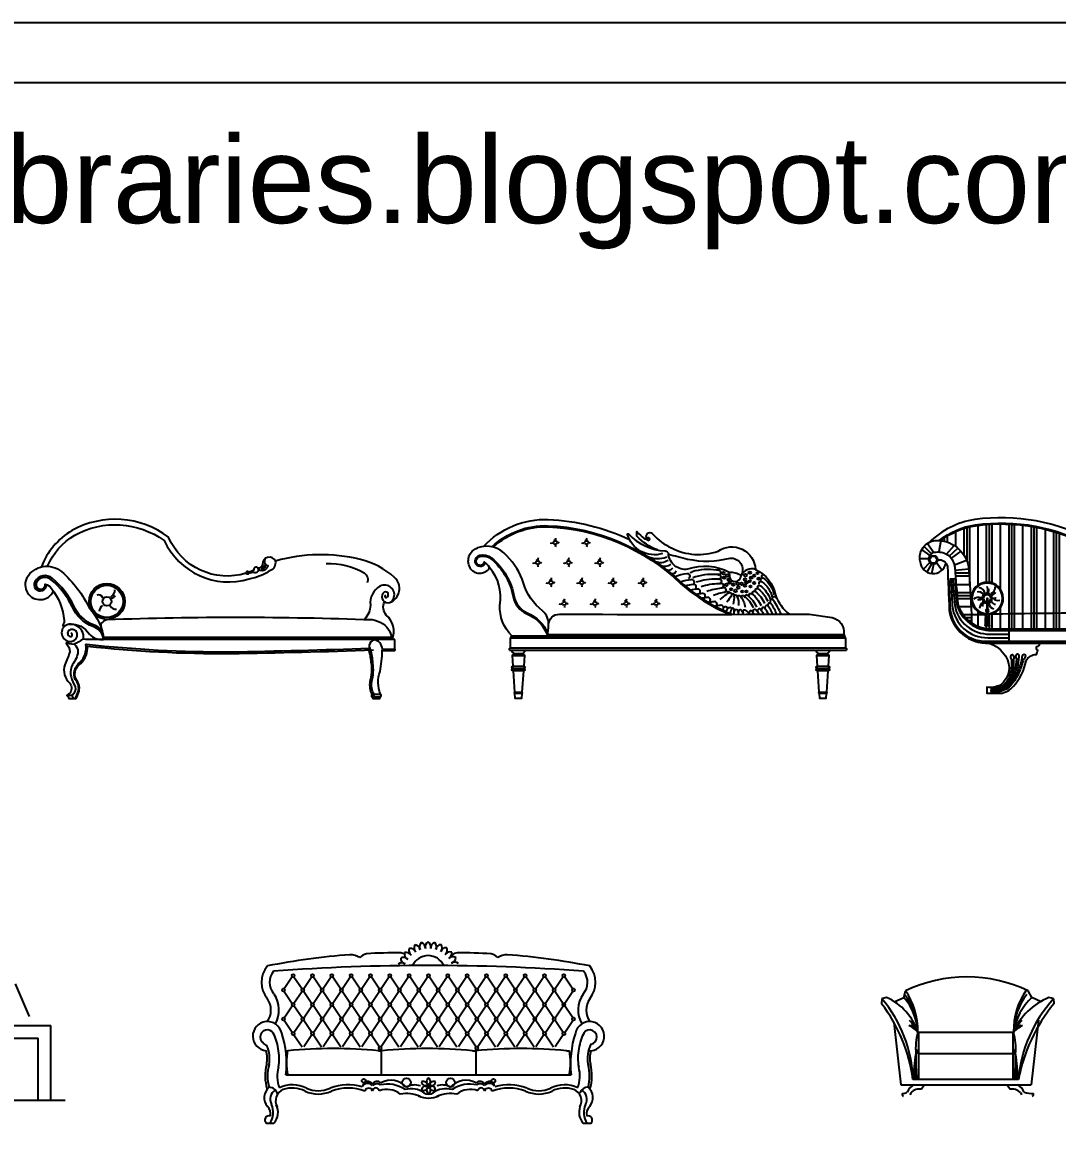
# Model space of a CAD drawing. Header units: inches. Extents: x 11.4 to 53.9, y 10.8 to 35.6.
# Drawn here: x 36.82 to 42.6, y 29.37 to 35.64 of the extents above; entities that cross this region are included whole.
import ezdxf

# ---------------------------------------------------------------- set-up
doc = ezdxf.new("R2010")
doc.units = ezdxf.units.IN
doc.header["$MEASUREMENT"] = 0
for name, color, linetype in [('02', 2, 'Continuous'), ('1', 1, 'Continuous'), ('4', 4, 'Continuous'), ('8', 8, 'Continuous'), ('kadrbm', 4, 'Continuous')]:
    doc.layers.add(name, color=color, linetype=linetype)
doc.styles.add('bmmm', font='swissel.ttf')
pattern_1 = [(90, (47.11339, 40.00039), (-0.125, 8e-18), []), (90, (47.09777, 40.00039), (-0.125, 8e-18), []), (90, (47.08214, 40.00039), (-0.125, 8e-18), []), (90, (47.03527, 40.00039), (-0.125, 8e-18), [])]

# ---------------------------------------------------------------- blocks, each defined once
blk = doc.blocks.new('kadrbm')
at = {"layer": 'kadrbm', "color": 4}
blk.add_lwpolyline([(0, 0), (0, 24.7972), (21, 24.7972), (21, 0), (0, 0)], close=True, dxfattribs=at)
blk.add_lwpolyline([(20.6631, 0.3257), (20.6631, 24.4603), (0.3369, 24.4603), (0.3369, 0.3257), (20.6631, 0.3257)], dxfattribs=at)
at = {"layer": 'kadrbm', "color": 211, "true_color": 0xf674fb, "style": 'bmmm'}
blk.add_text('www.cad-libraries.blogspot.com', height=0.485134, dxfattribs=at).set_placement((0.5726, 23.6772))

msp = doc.modelspace()

# ---------------------------------------------------------------- hatches: boundary and pattern name
at = {"layer": '8'}
h = msp.add_hatch(dxfattribs=at)
h.set_pattern_fill('PLASTI', color=256, scale=0.5, angle=90, style=0)
h.set_pattern_definition(pattern_1)
h.paths.add_polyline_path([(43.5286, 32.3378), (43.5286, 32.3378, -54.093307), (43.5352, 32.3379), (43.5353, 32.3378), (43.6167, 32.3378, -0.021862), (43.6365, 32.4861, -0.232386), (43.7135, 32.5675, 0.16688), (43.3152, 32.6384, -0.19332), (42.791, 32.7133, 0.161608), (42.1451, 32.8331, 0.123535), (41.9493, 32.7499, -0.329229), (42.106, 32.6054, -0.010602), (42.1224, 32.3378), (42.2067, 32.3378), (42.2068, 32.3379, -50.208385), (42.2139, 32.3379, -0.010828)])
h = msp.add_hatch(dxfattribs=at)
h.set_pattern_fill('PLASTI', color=256, scale=0.5, angle=90, style=0)
h.set_pattern_definition(pattern_1)
h.paths.add_polyline_path([(43.5387, 32.2578, 0.155952), (43.6167, 32.28), (43.6167, 32.3378), (43.5353, 32.3378), (43.5417, 32.3316), (43.5417, 32.3245), (43.5439, 32.2686), (43.5203, 32.2691), (43.5225, 32.3316), (43.5267, 32.3378, 0.010812), (42.2139, 32.3379), (42.2182, 32.3314), (42.2236, 32.2727), (42.1984, 32.2727), (42.2009, 32.3262), (42.2019, 32.3317), (42.2067, 32.3378), (42.1224, 32.3378), (42.1224, 32.2909, 0.157372), (42.2353, 32.2578)])

# ---------------------------------------------------------------- linework, layer by layer
at = {"layer": '02'}
for p, q in [((41.8765, 32.734), (41.9128, 32.6841)), ((41.951, 32.7499), (41.9399, 32.6864)), ((41.845, 32.6983), (41.8907, 32.6669)), ((41.8579, 32.7173), (41.8995, 32.677)), ((41.9827, 32.6741), (42.0255, 32.7233)), ((41.9977, 32.6634), (42.0456, 32.7086)), ((42.0099, 32.6504), (42.0642, 32.6904)), ((41.8337, 32.6495), (41.8851, 32.6495)), ((41.8554, 32.5902), (41.8902, 32.6278)), ((41.8746, 32.5742), (41.9005, 32.62)), ((41.9013, 32.5662), (41.9123, 32.6184)), ((41.9571, 32.5841), (41.9282, 32.6267)), ((42.0269, 32.6142), (42.0954, 32.6405)), ((42.0303, 32.5845), (42.107, 32.5932)), ((42.0315, 32.5707), (42.1088, 32.5707)), ((42.033, 32.5539), (42.11, 32.5539)), ((42.0371, 32.5055), (42.1134, 32.5055)), ((42.0409, 32.4605), (42.1163, 32.4605)), ((42.0423, 32.444), (42.1172, 32.444)), ((42.0437, 32.4275), (42.1181, 32.4275)), ((42.0505, 32.3825), (42.1204, 32.3825)), ((42.0745, 32.3375), (42.2067, 32.3378)), ((42.0878, 32.321), (42.1224, 32.321)), ((42.1047, 32.3045), (42.1225, 32.3045)), ((42.1224, 32.3378), (42.1224, 32.2909)), ((37.0672, 32.177), (37.1109, 32.1721)), ((38.8871, 32.2083), (37.274, 32.2083)), ((38.9026, 32.1983), (37.2761, 32.1983)), ((39.5487, 32.2071), (41.419, 32.2071)), ((38.8328, 32.1439), (38.9025, 32.1455)), ((39.5591, 32.1083), (39.6261, 32.1083)), ((39.5651, 32.1153), (39.6201, 32.1153)), ((39.5701, 32.1203), (39.6151, 32.1203)), ((41.2591, 32.1083), (41.3261, 32.1083)), ((41.2651, 32.1153), (41.3201, 32.1153)), ((41.2701, 32.1203), (41.3151, 32.1203)), ((39.5623, 32.0358), (39.6228, 32.0358)), ((41.2623, 32.0358), (41.3228, 32.0358)), ((37.0965, 31.886), (37.0706, 31.8858)), ((38.7746, 31.8923), (38.8229, 31.8923)), ((38.7759, 31.8775), (38.8216, 31.8775)), ((38.7874, 31.8775), (38.7874, 31.8775)), ((38.7905, 31.8683), (38.7874, 31.8775)), ((39.5728, 31.9033), (39.6123, 31.9033)), ((39.5731, 31.8983), (39.612, 31.8983)), ((41.2728, 31.9033), (41.3123, 31.9033)), ((41.2731, 31.8983), (41.312, 31.8983)), ((38.3298, 30.3143), (38.2851, 30.2473)), ((38.3391, 30.3143), (38.3838, 30.2473)), ((38.4378, 30.3143), (38.3931, 30.2473)), ((38.4471, 30.3143), (38.4918, 30.2473)), ((38.5458, 30.3143), (38.5011, 30.2473)), ((38.5551, 30.3143), (38.5998, 30.2473)), ((38.6538, 30.3143), (38.6091, 30.2473)), ((38.6631, 30.3143), (38.7078, 30.2473)), ((38.7618, 30.3143), (38.7171, 30.2473)), ((38.7711, 30.3143), (38.8158, 30.2473)), ((38.8698, 30.3143), (38.8251, 30.2473)), ((38.8791, 30.3143), (38.9238, 30.2473)), ((38.9778, 30.3143), (38.9331, 30.2473)), ((38.9871, 30.3143), (39.0318, 30.2473)), ((39.0858, 30.3143), (39.0411, 30.2473)), ((39.0951, 30.3143), (39.1398, 30.2473)), ((39.1938, 30.3143), (39.1491, 30.2473)), ((39.2031, 30.3143), (39.2478, 30.2473)), ((39.3018, 30.3143), (39.2571, 30.2473)), ((39.3111, 30.3143), (39.3558, 30.2473)), ((39.4098, 30.3143), (39.3651, 30.2473)), ((39.4191, 30.3143), (39.4638, 30.2473)), ((39.5178, 30.3143), (39.4731, 30.2473)), ((39.5271, 30.3143), (39.5718, 30.2473)), ((39.6258, 30.3143), (39.5765, 30.2403)), ((39.6351, 30.3143), (39.6798, 30.2473)), ((39.7338, 30.3143), (39.6891, 30.2473)), ((39.7431, 30.3143), (39.7878, 30.2473)), ((39.8418, 30.3143), (39.7971, 30.2473)), ((39.8511, 30.3143), (39.8958, 30.2473)), ((36.7813, 30.2746), (36.8605, 30.0925)), ((38.2851, 30.2333), (38.3298, 30.1663)), ((38.3838, 30.2333), (38.3391, 30.1663)), ((38.3931, 30.2333), (38.4378, 30.1663)), ((38.4918, 30.2333), (38.4471, 30.1663)), ((38.5011, 30.2333), (38.5458, 30.1663)), ((38.5998, 30.2333), (38.5551, 30.1663)), ((38.6091, 30.2333), (38.6538, 30.1663)), ((38.7078, 30.2333), (38.6631, 30.1663)), ((38.7171, 30.2333), (38.7618, 30.1663)), ((38.8158, 30.2333), (38.7711, 30.1663)), ((38.8251, 30.2333), (38.8698, 30.1663)), ((38.9238, 30.2333), (38.8791, 30.1663)), ((38.9331, 30.2333), (38.9778, 30.1663)), ((39.0318, 30.2333), (38.9871, 30.1663)), ((39.0411, 30.2333), (39.0858, 30.1663)), ((39.1398, 30.2333), (39.0951, 30.1663)), ((39.1491, 30.2333), (39.1938, 30.1663)), ((39.2478, 30.2333), (39.2031, 30.1663)), ((39.2571, 30.2333), (39.3018, 30.1663)), ((39.3558, 30.2333), (39.3111, 30.1663)), ((39.3651, 30.2333), (39.4098, 30.1663)), ((39.4638, 30.2333), (39.4191, 30.1663)), ((39.4731, 30.2333), (39.5178, 30.1663)), ((39.5718, 30.2333), (39.5271, 30.1663)), ((39.5811, 30.2333), (39.6258, 30.1663)), ((39.6798, 30.2333), (39.6351, 30.1663)), ((39.6891, 30.2333), (39.7338, 30.1663)), ((39.7878, 30.2333), (39.7431, 30.1663)), ((39.7971, 30.2333), (39.8418, 30.1663)), ((39.8958, 30.2333), (39.8511, 30.1663)), ((38.2851, 30.0853), (38.3298, 30.1523)), ((38.3838, 30.0853), (38.3391, 30.1523)), ((38.3931, 30.0853), (38.4378, 30.1523)), ((38.4918, 30.0853), (38.4471, 30.1523)), ((38.5011, 30.0853), (38.5458, 30.1523)), ((38.5998, 30.0853), (38.5551, 30.1523)), ((38.6091, 30.0853), (38.6538, 30.1523)), ((38.7078, 30.0853), (38.6631, 30.1523)), ((38.7171, 30.0853), (38.7618, 30.1523)), ((38.8158, 30.0853), (38.7711, 30.1523)), ((38.8251, 30.0853), (38.8698, 30.1523)), ((38.9238, 30.0853), (38.8791, 30.1523)), ((38.9331, 30.0853), (38.9778, 30.1523)), ((39.0318, 30.0853), (38.9871, 30.1523)), ((39.0411, 30.0853), (39.0858, 30.1523)), ((39.1398, 30.0853), (39.0951, 30.1523)), ((39.1491, 30.0853), (39.1938, 30.1523)), ((39.2478, 30.0853), (39.2031, 30.1523)), ((39.2571, 30.0853), (39.3018, 30.1523)), ((39.3558, 30.0853), (39.3111, 30.1523)), ((39.3651, 30.0853), (39.4098, 30.1523)), ((39.4638, 30.0853), (39.4191, 30.1523)), ((39.4731, 30.0853), (39.5178, 30.1523)), ((39.5718, 30.0853), (39.5271, 30.1523)), ((39.5811, 30.0853), (39.6258, 30.1523)), ((39.6798, 30.0853), (39.6351, 30.1523)), ((39.6845, 30.0783), (39.7338, 30.1523)), ((39.7878, 30.0853), (39.7431, 30.1523)), ((39.7971, 30.0853), (39.8418, 30.1523)), ((39.8958, 30.0853), (39.8465, 30.1593)), ((36.3352, 30.0428), (36.9806, 30.0428)), ((36.9806, 29.6251), (36.9806, 30.0428)), ((38.3298, 30.0043), (38.2851, 30.0713)), ((38.3391, 30.0043), (38.3838, 30.0713)), ((38.4378, 30.0043), (38.3931, 30.0713)), ((38.4471, 30.0043), (38.4918, 30.0713)), ((38.5458, 30.0043), (38.5011, 30.0713)), ((38.5551, 30.0043), (38.5998, 30.0713)), ((38.6538, 30.0043), (38.6091, 30.0713)), ((38.6631, 30.0043), (38.7078, 30.0713)), ((38.7618, 30.0043), (38.7125, 30.0783)), ((38.7711, 30.0043), (38.8158, 30.0713)), ((38.8251, 30.0713), (38.8698, 30.0043)), ((38.8791, 30.0043), (38.9238, 30.0713)), ((38.9778, 30.0043), (38.9331, 30.0713)), ((38.9871, 30.0043), (39.0318, 30.0713)), ((39.0858, 30.0043), (39.0411, 30.0713)), ((39.1398, 30.0713), (39.0951, 30.0043)), ((39.1491, 30.0713), (39.1938, 30.0043)), ((39.2478, 30.0713), (39.2031, 30.0043)), ((39.2571, 30.0713), (39.3018, 30.0043)), ((39.3111, 30.0043), (39.3558, 30.0713)), ((39.4098, 30.0043), (39.3651, 30.0713)), ((39.4191, 30.0043), (39.4638, 30.0713)), ((39.4731, 30.0713), (39.5178, 30.0043)), ((39.5718, 30.0713), (39.5271, 30.0043)), ((39.6258, 30.0043), (39.5811, 30.0713)), ((39.6351, 30.0043), (39.6798, 30.0713)), ((39.7338, 30.0043), (39.6891, 30.0713)), ((39.7431, 30.0043), (39.7878, 30.0713)), ((39.8418, 30.0043), (39.7971, 30.0713)), ((39.8511, 30.0043), (39.8958, 30.0713)), ((38.3391, 29.9903), (38.3838, 29.9233)), ((38.4378, 29.9903), (38.3931, 29.9233)), ((38.4471, 29.9903), (38.4918, 29.9233)), ((38.5458, 29.9903), (38.5011, 29.9233)), ((38.5551, 29.9903), (38.5998, 29.9233)), ((38.6538, 29.9903), (38.6091, 29.9233)), ((38.6631, 29.9903), (38.7078, 29.9233)), ((38.7618, 29.9903), (38.7171, 29.9233)), ((38.7711, 29.9903), (38.8158, 29.9233)), ((38.8698, 29.9903), (38.8251, 29.9233)), ((38.8791, 29.9903), (38.9238, 29.9233)), ((38.9778, 29.9903), (38.9331, 29.9233)), ((38.9871, 29.9903), (39.0318, 29.9233)), ((39.0858, 29.9903), (39.0411, 29.9233)), ((39.0951, 29.9903), (39.1398, 29.9233)), ((39.1938, 29.9903), (39.1491, 29.9233)), ((39.2031, 29.9903), (39.2478, 29.9233)), ((39.3018, 29.9903), (39.2571, 29.9233)), ((39.3111, 29.9903), (39.3558, 29.9233)), ((39.4098, 29.9903), (39.3651, 29.9233)), ((39.4191, 29.9903), (39.4638, 29.9233)), ((39.5178, 29.9903), (39.4731, 29.9233)), ((39.5271, 29.9903), (39.5718, 29.9233)), ((39.6258, 29.9903), (39.5811, 29.9233)), ((39.6351, 29.9903), (39.6798, 29.9233)), ((39.7338, 29.9903), (39.6891, 29.9233)), ((39.7431, 29.9903), (39.7878, 29.9233)), ((39.8418, 29.9903), (39.7971, 29.9233)), ((38.8158, 29.9093), (38.8105, 29.9014)), ((38.8105, 29.9014), (38.8304, 29.9014)), ((38.8251, 29.9093), (38.8304, 29.9014)), ((38.8262, 29.9014), (38.8262, 29.7676)), ((39.3359, 29.9014), (39.3548, 29.9014)), ((39.3558, 29.9093), (39.3505, 29.9014)), ((39.3548, 29.9014), (39.3548, 29.7676)), ((39.3651, 29.9093), (39.3704, 29.9014)), ((39.8603, 29.9014), (39.8778, 29.9014)), ((38.2942, 29.7676), (39.8867, 29.7676)), ((38.1841, 29.4964), (38.2262, 29.4964)), ((39.9548, 29.4964), (39.9968, 29.4964))]:
    msp.add_line(p, q, dxfattribs=at)
for points in [[(36.962, 32.6067, -0.154727), (37.1142, 32.7807, -0.290841), (37.6144, 32.7497, 0.372714), (38.0883, 32.5358, 0.087549), (38.2088, 32.584, 0.353641), (38.2363, 32.6358)], [(39.4445, 32.7149, -0.199268), (39.7581, 32.8333, -0.181303), (40.4999, 32.5176, 0.086125), (40.7856, 32.3385)], [(39.4515, 32.7133, -0.196873), (39.7579, 32.8273, -0.181315), (40.4958, 32.5132, 0.082616), (40.7705, 32.3383)], [(41.9419, 32.7506, -0.126713), (42.1443, 32.838, -0.161632), (42.7935, 32.7176, 0.193417), (43.3142, 32.6433, -0.168805), (43.7198, 32.5697, -0.168805)], [(41.9493, 32.7499, -0.123535), (42.1451, 32.8331, -0.161608), (42.791, 32.7133, 0.19332), (43.3152, 32.6384, -0.16688), (43.7135, 32.5675, -0.16688)], [(41.8354, 32.6339, -0.4312), (41.9201, 32.7507, -0.374976), (42.106, 32.6054, -0.010602), (42.1224, 32.3378), (42.2067, 32.3378)], [(39.4068, 32.6265, -0.601186), (39.3576, 32.6151, -0.519984), (39.3754, 32.6677, -0.222759), (39.4428, 32.6531, -0.176911), (39.5681, 32.4373, 0.229432), (39.6413, 32.3463, -0.206083), (39.757, 32.2305, -0.206083)], [(39.7613, 32.2795, 0.22861), (39.7275, 32.3571, -0.149635), (39.6206, 32.5125, 0.126998), (39.5275, 32.6649, 0.311267), (39.3641, 32.7101)], [(41.8851, 32.6427, -0.447193), (41.925, 32.6858, -0.432547), (42.0291, 32.5994, -0.00037), (42.0465, 32.3945, 0.339096), (42.2353, 32.2578), (43.5387, 32.2578)], [(36.8479, 32.5432, -0.463126), (37.0408, 32.5771, -0.097005), (37.1972, 32.3714, -0.164108), (37.2761, 32.1983)], [(38.1803, 32.6515, 0.537623), (38.1921, 32.6106, -0.727206), (38.1375, 32.5953, -0.736287), (38.1157, 32.5722, 0.112262), (38.0861, 32.5658, -0.628892), (38.0721, 32.568)], [(38.5193, 32.6226, -0.144591), (38.7311, 32.5695, -0.366454), (38.7472, 32.5143)], [(39.4314, 32.6006, 0.047776), (39.4016, 32.631, -0.643851), (39.3622, 32.6188, -0.515174), (39.3769, 32.6618, -0.221677), (39.4391, 32.6484, -0.176922), (39.5623, 32.4361, 0.230082), (39.6389, 32.3408, -0.220107), (39.7551, 32.2183)], [(37.2669, 32.2471, 0.158908), (37.2192, 32.2793, -0.199501), (37.1091, 32.3859, 0.107626), (36.99, 32.5385, 0.495063), (36.8925, 32.5205, 1.322845), (36.9563, 32.5044)], [(37.0829, 32.283, -0.28977), (37.1966, 32.227, 0.227537), (37.2761, 32.1983, 0.308735), (37.216, 32.2698, -0.199867), (37.1, 32.3818, 0.107643), (36.9835, 32.5309, 0.496327), (36.9014, 32.516, 1.311727), (36.9498, 32.5061, -0.204748), (36.984, 32.4831, -0.015021)], [(40.7068, 32.5602, 0.697773), (40.7214, 32.5793, 0.170776), (40.6991, 32.5852, 0.104137), (40.5624, 32.5761, -0.013224), (40.5502, 32.5695, -0.013224)], [(40.7084, 32.5356, 0.697773), (40.7216, 32.5557, 0.170776), (40.6989, 32.56, 0.102226), (40.5656, 32.5423, 0.102226)], [(40.9541, 32.544, -0.698164), (40.9625, 32.5605, -0.698164)], [(40.7125, 32.5099, 0.697773), (40.725, 32.5305, 0.170776), (40.7022, 32.534, 0.089037), (40.5859, 32.5175, 0.089037)], [(40.7236, 32.4857, 0.697773), (40.735, 32.5069, 0.170776), (40.712, 32.5091, 0.07668), (40.6121, 32.4917, 0.07668)], [(40.7388, 32.4617, 0.697773), (40.7485, 32.4838, 0.170776), (40.7254, 32.4841, 0.062646), (40.6445, 32.4657, 0.062646)], [(40.9185, 32.4663, -0.939455), (40.9321, 32.4806, -0.138202), (40.9845, 32.4114, -0.138202)], [(40.9307, 32.4838, -0.939455), (40.9442, 32.498, -0.147574), (40.9987, 32.4233, -0.147574)], [(40.9387, 32.5063, -0.939455), (40.9523, 32.5206, -0.166846), (41.0103, 32.4344, -0.166846)], [(40.9482, 32.5253, -0.939455), (40.9618, 32.5395, -0.178271), (41.0214, 32.4464, -0.178271)], [(41.9949, 32.5386, -0.016235), (42.002, 32.3845, 0.409318), (42.2053, 32.1878), (43.586, 32.1878)], [(42.0067, 32.5394, -0.00483), (42.0154, 32.3861, 0.389352), (42.2153, 32.2078), (42.3336, 32.2078)], [(42.0178, 32.5402, 0.01081), (42.0288, 32.39, 0.369872), (42.2253, 32.2278), (42.3336, 32.2278)], [(42.0296, 32.541, 0.010592), (42.0406, 32.3931, 0.339873), (42.2353, 32.2478), (43.5249, 32.2478)], [(38.8429, 32.4628, 1.325545), (38.8943, 32.4242)], [(38.8504, 32.4446, 1), (38.8554, 32.4324, 1), (38.8429, 32.4628)], [(40.7717, 32.46, 0.065211), (40.7695, 32.4625, 0.170776), (40.7464, 32.4613, 0.052168), (40.6797, 32.4429)], [(40.7654, 32.4567, 0.091455), (40.755, 32.4497, 0.035676), (40.7165, 32.422)], [(40.7647, 32.4558, -0.939455), (40.7816, 32.4457, -0.074978), (40.7555, 32.4057, -0.074978)], [(40.7826, 32.4515, -0.616677), (40.798, 32.4429, -0.076753), (40.7909, 32.3946)], [(40.7957, 32.4356, -0.939455), (40.815, 32.4392, -0.082061), (40.822, 32.3875, -0.082061)], [(40.8162, 32.4302, -0.939455), (40.8336, 32.4395, -0.10465), (40.859, 32.3782, -0.10465)], [(40.8384, 32.427, -0.939455), (40.852, 32.4412, -0.133336), (40.9033, 32.3748, -0.133336)], [(40.858, 32.4303, -0.939455), (40.8715, 32.4446, -0.133336), (40.9228, 32.3782, -0.133336)], [(40.8824, 32.4389, -0.939455), (40.8959, 32.4532, -0.133082), (40.9472, 32.387, -0.133082)], [(40.9017, 32.4511, -0.939455), (40.9153, 32.4653, -0.133877), (40.9667, 32.3986, -0.133877)], [(41.0123, 32.4235, -0.939455), (41.0286, 32.4345, -0.012694), (41.0337, 32.4282, -0.012694)], [(40.7405, 32.3774, -0.939455), (40.7574, 32.3672, -0.023831), (40.7504, 32.3537, -0.023831)], [(40.7647, 32.3733, -0.939455), (40.7816, 32.3631, -0.033279), (40.7714, 32.3444, -0.033279)], [(42.2118, 32.3676, 0.84769), (42.2098, 32.361, -1.182005), (42.2082, 32.3583, 0.551395)], [(42.2134, 32.3651, -0.395583), (42.2121, 32.3582, -0.877839), (42.2084, 32.3546, -0.471737)], [(37.2761, 32.1983, -0.023271), (37.2613, 32.2865, -0.088568), (37.2944, 32.3097, -0.01778), (38.7754, 32.3087, -0.231043), (38.8758, 32.2411)], [(39.7613, 32.2795, -0.451836), (39.8221, 32.3383, 0.000043), (41.1059, 32.3383, 0.000043)], [(37.0722, 32.2802, -0.003073), (37.0644, 32.2764, -0.043606)], [(37.2761, 32.1983, -0.018728), (37.1612, 32.1991, 0.153377), (37.1632, 32.2246, 0.317925), (37.0949, 32.2834, 0.110856), (37.0722, 32.2802)], [(37.0974, 32.1872, 0.521411), (37.124, 32.2406, 0.4477), (37.0809, 32.2471, 0.527547), (37.0865, 32.2149, 0.934416), (37.0953, 32.2343)], [(39.7551, 32.2183, 0.034955), (39.7613, 32.2795, -0.007927)], [(37.1612, 32.1991, -0.056401), (37.1109, 32.1721, -0.218825), (37.1328, 32.1284, -0.141671), (37.1013, 32.0586, 0.255526), (37.1104, 31.949, -0.337781), (37.1082, 31.894, -0.227308), (37.0965, 31.886, -0.152791), (37.1045, 31.8683, -0.152791)], [(37.1169, 31.8683, 0.100509), (37.1331, 31.9056, 0.287254), (37.1171, 31.9736, -0.335649), (37.1442, 32.0706, 0.227641), (37.1771, 32.1702)], [(37.1771, 32.1702, -0.155279), (37.1811, 32.1717, 0.028534), (37.9824, 32.129, 0.004593), (38.7612, 32.1488, 0.004593)], [(38.8323, 32.1339, 0.362118), (38.794, 32.1952, 0.637262), (38.7669, 32.1389, -0.000059)], [(38.773, 31.9623, 0.103827), (38.7797, 32.0655, 0.058195), (38.7669, 32.1389)], [(42.4125, 32.0874, -0.05375), (42.3902, 32.0196, -0.102935), (42.3397, 31.9396, -0.210528), (42.2716, 31.9068, -0.059767), (42.2285, 31.9057, -0.059767)], [(42.4038, 32.0924, -0.046452), (42.3813, 32.0183, -0.096687), (42.3346, 31.9433, -0.205533), (42.2649, 31.9099, -0.057944), (42.2286, 31.9091, -0.057944)], [(42.3852, 32.0907, -0.063602), (42.3718, 32.0189, -0.152653), (42.3246, 31.9402, -0.180542), (42.2593, 31.9122, -0.030953), (42.2288, 31.9124, -0.030953)], [(42.3732, 32.0908, -0.050588), (42.363, 32.0221, -0.143975), (42.3189, 31.9427, -0.169557), (42.2517, 31.9162, -0.047461), (42.229, 31.9161, -0.045064)], [(42.3565, 32.0861, -0.069006), (42.351, 32.0101, -0.215945), (42.2917, 31.9314, -0.130331), (42.2292, 31.9198, -0.130331)], [(42.3457, 32.086, -0.066752), (42.3409, 32.0101, -0.23451), (42.2797, 31.9307, -0.093977), (42.2293, 31.9233, -0.123647)], [(38.7861, 31.8923, -0.180773), (38.773, 31.9623, -0.2389)]]:
    msp.add_lwpolyline(points, format="xyb", dxfattribs=at)
for points in [[(42.2105, 32.4278), (42.2119, 32.4285), (42.2114, 32.3676), (42.214, 32.3676), (42.2155, 32.3669), (42.2162, 32.3607), (42.216, 32.3581), (42.217, 32.3556), (42.2168, 32.3547), (42.2135, 32.3541), (42.2119, 32.3541), (42.213, 32.3455), (42.2135, 32.3369), (42.2182, 32.3314), (42.2186, 32.3261), (42.217, 32.3254), (42.2155, 32.3254), (42.215, 32.3259), (42.2149, 32.3245), (42.2119, 32.3241), (42.2094, 32.324), (42.2064, 32.3244), (42.2049, 32.3254), (42.2044, 32.3259), (42.2029, 32.3259), (42.2012, 32.3262), (42.2019, 32.3317), (42.2061, 32.3359), (42.2079, 32.3415), (42.2084, 32.3546), (42.2049, 32.3541), (42.2044, 32.3572), (42.2041, 32.3599), (42.2049, 32.3616), (42.2049, 32.3646), (42.2058, 32.3671), (42.2087, 32.3671), (42.2104, 32.3676), (42.2099, 32.421), (42.2094, 32.428), (42.2119, 32.4285)], [(42.2, 32.278), (42.1997, 32.2752), (42.2044, 32.2749), (42.2087, 32.2755), (42.2213, 32.2755)], [(42.3336, 32.1878), (42.3336, 32.2478)], [(39.5551, 32.2183), (41.4126, 32.2183)], [(39.7564, 32.2263), (41.4126, 32.2263)]]:
    msp.add_lwpolyline(points, dxfattribs=at)
for centre, radius in [((39.7984, 32.7388), 0.01), ((39.9728, 32.7388), 0.01), ((39.7003, 32.6272), 0.01), ((39.8722, 32.6272), 0.01), ((40.0466, 32.6272), 0.01), ((41.9096, 32.6427), 0.0245), ((41.9096, 32.6427), 0.0195), ((40.7371, 32.5679), 0.00715), ((40.7411, 32.5429), 0.00715), ((40.7581, 32.555), 0.00715), ((40.8606, 32.5571), 0.00715), ((40.8848, 32.5707), 0.00715), ((40.8923, 32.5429), 0.00715), ((40.9092, 32.554), 0.00608), ((40.9277, 32.5682), 0.00572), ((40.9342, 32.5373), 0.00715), ((37.2944, 32.4103), 0.1), ((37.2944, 32.4103), 0.09), ((39.774, 32.5155), 0.01), ((39.9459, 32.5155), 0.01), ((40.1203, 32.5155), 0.01), ((40.2879, 32.5155), 0.01), ((40.7541, 32.5028), 0.00715), ((40.7662, 32.5316), 0.00715), ((40.7733, 32.5151), 0.00715), ((40.7811, 32.478), 0.00572), ((40.7928, 32.5042), 0.00715), ((40.8179, 32.509), 0.00715), ((40.8202, 32.488), 0.00715), ((40.8389, 32.509), 0.00715), ((40.8575, 32.5324), 0.00715), ((40.8577, 32.4989), 0.00715), ((40.8663, 32.5171), 0.00715), ((40.8847, 32.5235), 0.00608), ((40.8882, 32.4936), 0.00572), ((40.909, 32.5133), 0.00572), ((37.2944, 32.4103), 0.025), ((40.8045, 32.4689), 0.00715), ((40.8415, 32.4662), 0.00572), ((40.8654, 32.4655), 0.00572), ((39.8478, 32.3991), 0.01), ((40.0197, 32.3991), 0.01), ((40.194, 32.3991), 0.01), ((40.3616, 32.3991), 0.01), ((38.3345, 30.3213), 0.00842), ((38.4425, 30.3213), 0.00842), ((38.5505, 30.3213), 0.00842), ((38.6585, 30.3213), 0.00842), ((38.7665, 30.3213), 0.00842), ((38.8745, 30.3213), 0.00842), ((38.9825, 30.3213), 0.00842), ((39.0905, 30.3213), 0.00842), ((39.1985, 30.3213), 0.00842), ((39.3065, 30.3213), 0.00842), ((39.4145, 30.3213), 0.00842), ((39.5225, 30.3213), 0.00842), ((39.6305, 30.3213), 0.00842), ((39.7385, 30.3213), 0.00842), ((39.8465, 30.3213), 0.00842), ((38.2805, 30.2403), 0.00842), ((38.3885, 30.2403), 0.00842), ((38.4965, 30.2403), 0.00842), ((38.6045, 30.2403), 0.00842), ((38.7125, 30.2403), 0.00842), ((38.8205, 30.2403), 0.00842), ((38.9285, 30.2403), 0.00842), ((39.0365, 30.2403), 0.00842), ((39.1445, 30.2403), 0.00842), ((39.2525, 30.2403), 0.00842), ((39.3605, 30.2403), 0.00842), ((39.4685, 30.2403), 0.00842), ((39.5765, 30.2403), 0.00842), ((39.6845, 30.2403), 0.00842), ((39.7925, 30.2403), 0.00842), ((39.9005, 30.2403), 0.00842), ((38.3345, 30.1593), 0.00842), ((38.4425, 30.1593), 0.00842), ((38.5505, 30.1593), 0.00842), ((38.6585, 30.1593), 0.00842), ((38.7665, 30.1593), 0.00842), ((38.8745, 30.1593), 0.00842), ((38.9825, 30.1593), 0.00842), ((39.0905, 30.1593), 0.00842), ((39.1985, 30.1593), 0.00842), ((39.3065, 30.1593), 0.00842), ((39.4145, 30.1593), 0.00842), ((39.5225, 30.1593), 0.00842), ((39.6305, 30.1593), 0.00842), ((39.7385, 30.1593), 0.00842), ((39.8465, 30.1593), 0.00842), ((38.2805, 30.0783), 0.00842), ((38.3885, 30.0783), 0.00842), ((38.4965, 30.0783), 0.00842), ((38.6045, 30.0783), 0.00842), ((38.7125, 30.0783), 0.00842), ((38.8205, 30.0783), 0.00842), ((38.9285, 30.0783), 0.00842), ((39.0365, 30.0783), 0.00842), ((39.1445, 30.0783), 0.00842), ((39.2525, 30.0783), 0.00842), ((39.3605, 30.0783), 0.00842), ((39.4685, 30.0783), 0.00842), ((39.5765, 30.0783), 0.00842), ((39.6845, 30.0783), 0.00842), ((39.7925, 30.0783), 0.00842), ((39.9005, 30.0783), 0.00842), ((38.3345, 29.9973), 0.00842), ((38.4425, 29.9973), 0.00842), ((38.5505, 29.9973), 0.00842), ((38.6585, 29.9973), 0.00842), ((38.7665, 29.9973), 0.00842), ((38.8745, 29.9973), 0.00842), ((38.9825, 29.9973), 0.00842), ((39.0905, 29.9973), 0.00842), ((39.1985, 29.9973), 0.00842), ((39.3065, 29.9973), 0.00842), ((39.4145, 29.9973), 0.00842), ((39.5225, 29.9973), 0.00842), ((39.6305, 29.9973), 0.00842), ((39.7385, 29.9973), 0.00842), ((39.8465, 29.9973), 0.00842), ((38.8205, 29.9163), 0.00842), ((39.3605, 29.9163), 0.00842), ((38.7284, 29.7333), 0.0107), ((38.9672, 29.7244), 0.0241), ((39.2137, 29.7244), 0.0241), ((39.4526, 29.7333), 0.0107)]:
    msp.add_circle(centre, radius, dxfattribs=at)
for centre, radius, start, end in [((39.7766, 32.7504), 0.0154, 243.62057, 299.39078), ((39.7896, 32.7525), 0.00642, 352.70297, 47.30835), ((39.8351, 32.7539), 0.0364, 163.12858, 183.16896), ((39.8152, 32.7459), 0.00816, 244.92162, 317.67117), ((39.951, 32.7504), 0.0154, 243.62057, 299.39078), ((39.964, 32.7525), 0.00642, 352.70297, 47.30835), ((40.0095, 32.7539), 0.0364, 163.12858, 183.16896), ((39.9896, 32.7459), 0.00816, 244.92162, 317.67117), ((40.3819, 32.9325), 0.1911, 244.59144, 251.99848), ((40.3112, 32.7559), 0.00516, 329.75468, 166.58092), ((40.3158, 32.7575), 0.0097, 316.41177, 127.30837), ((39.7938, 32.7194), 0.00771, 328.434, 41.10539), ((39.9682, 32.7194), 0.00771, 328.434, 41.10539), ((38.2001, 32.5866), 0.0408, 145.21884, 177.87479), ((38.2724, 32.5936), 0.1035, 170.91346, 182.34657), ((38.0881, 32.5785), 0.0936, 11.14583, 23.59667), ((39.6784, 32.6388), 0.0154, 243.62057, 299.39078), ((39.6915, 32.6408), 0.00642, 352.70297, 47.30835), ((39.7369, 32.6423), 0.0364, 163.12858, 183.16896), ((39.6957, 32.6078), 0.00771, 328.434, 41.10539), ((39.7171, 32.6342), 0.00816, 244.92162, 317.67117), ((39.8503, 32.6388), 0.0154, 243.62057, 299.39078), ((39.8633, 32.6408), 0.00642, 352.70297, 47.30835), ((39.9088, 32.6423), 0.0364, 163.12858, 183.16896), ((39.8675, 32.6078), 0.00771, 328.434, 41.10539), ((39.889, 32.6342), 0.00816, 244.92162, 317.67117), ((40.0247, 32.6388), 0.0154, 243.62057, 299.39078), ((40.0377, 32.6408), 0.00642, 352.70297, 47.30835), ((40.0832, 32.6423), 0.0364, 163.12858, 183.16896), ((40.0419, 32.6078), 0.00771, 328.434, 41.10539), ((40.0633, 32.6342), 0.00816, 244.92162, 317.67117), ((40.3707, 32.7833), 0.1342, 244.23797, 291.81151), ((40.3859, 32.7006), 0.0726, 246.36238, 305.27602), ((40.409, 32.6655), 0.0587, 248.27215, 306.32153), ((40.43, 32.6171), 0.0318, 247.21019, 322.89117), ((40.4543, 32.5871), 0.021, 239.97393, 341.68772), ((40.5464, 32.3745), 0.1905, 94.16803, 114.59859), ((40.5372, 32.5513), 0.014, 293.64962, 109.48072), ((40.7347, 32.5606), 0.0372, 358.88316, 17.34177), ((40.8035, 32.5536), 0.0323, 168.76842, 2.52484), ((40.8963, 32.5238), 0.0681, 72.91654, 152.67927), ((39.7522, 32.5271), 0.0154, 243.62057, 299.39078), ((39.7652, 32.5292), 0.00642, 352.70297, 47.30835), ((39.8107, 32.5306), 0.0364, 163.12858, 183.16896), ((39.7694, 32.4961), 0.00771, 328.434, 41.10539), ((39.7908, 32.5226), 0.00816, 244.92162, 317.67117), ((39.9241, 32.5271), 0.0154, 243.62057, 299.39078), ((39.9371, 32.5292), 0.00642, 352.70297, 47.30835), ((39.9826, 32.5306), 0.0364, 163.12858, 183.16896), ((39.9413, 32.4961), 0.00771, 328.434, 41.10539), ((39.9627, 32.5226), 0.00816, 244.92162, 317.67117), ((40.0984, 32.5271), 0.0154, 243.62057, 299.39078), ((40.1115, 32.5292), 0.00642, 352.70297, 47.30835), ((40.1569, 32.5306), 0.0364, 163.12858, 183.16896), ((40.1156, 32.4961), 0.00771, 328.434, 41.10539), ((40.1371, 32.5226), 0.00816, 244.92162, 317.67117), ((40.266, 32.5271), 0.0154, 243.62057, 299.39078), ((40.2791, 32.5292), 0.00642, 352.70297, 47.30835), ((40.3245, 32.5306), 0.0364, 163.12858, 183.16896), ((40.2832, 32.4961), 0.00771, 328.434, 41.10539), ((40.3047, 32.5226), 0.00816, 244.92162, 317.67117), ((40.5704, 32.3416), 0.1905, 94.16803, 111.95211), ((40.5807, 32.3142), 0.1905, 94.16803, 107.13972), ((40.5612, 32.5184), 0.014, 293.64962, 109.48072), ((40.5715, 32.4909), 0.014, 293.64962, 109.48072), ((42.2105, 32.4278), 0.09, 271.88358, 267.64725), ((42.2105, 32.4278), 0.085, 271.79608, 268.32868), ((42.1621, 32.4509), 0.0359, 8.5085, 86.34531), ((42.1745, 32.4767), 0.0397, 338.31266, 26.33615), ((42.1972, 32.4727), 0.0228, 319.67096, 22.36189), ((42.2132, 32.4913), 0.0422, 298.05715, 1.31348), ((37.2462, 32.4188), 0.0279, 25.52807, 107.62981), ((37.2972, 32.4738), 0.0422, 298.05715, 1.31348), ((37.3179, 32.4535), 0.0245, 274.30537, 337.17638), ((39.8844, 32.4142), 0.0364, 163.12858, 183.16896), ((40.0563, 32.4142), 0.0364, 163.12858, 183.16896), ((40.2307, 32.4142), 0.0364, 163.12858, 183.16896), ((40.3983, 32.4142), 0.0364, 163.12858, 183.16896), ((40.6033, 32.2888), 0.1905, 94.16803, 105.12776), ((40.6308, 32.2641), 0.1905, 94.16803, 103.82846), ((40.5942, 32.4656), 0.014, 293.64962, 109.48072), ((40.6594, 32.2421), 0.1905, 94.16803, 103.02333), ((40.6216, 32.4409), 0.014, 293.64962, 109.48072), ((40.6503, 32.4188), 0.014, 293.64962, 109.48072), ((41.0074, 32.4121), 0.00986, 37.49574, 210.34358), ((42.1627, 32.3869), 0.0463, 70.3174, 128.46723), ((42.1623, 32.4363), 0.0279, 25.52807, 107.62981), ((42.1722, 32.4039), 0.0198, 73.33028, 143.497), ((42.1726, 32.4053), 0.0138, 82.88262, 119.71003), ((42.2105, 32.4278), 0.028, 272.58309, 269.3538), ((42.2105, 32.4278), 0.02, 273.80792, 268.87873), ((42.234, 32.471), 0.0245, 274.30537, 337.17638), ((42.2488, 32.4358), 0.00994, 216.13014, 349.8279), ((42.2708, 32.4566), 0.0402, 225.34449, 283.73473), ((37.2952, 32.3521), 0.0438, 124.34718, 178.29183), ((37.3428, 32.3984), 0.0321, 203.23609, 280.25526), ((39.8259, 32.4107), 0.0154, 243.62057, 299.39078), ((39.8389, 32.4128), 0.00642, 352.70297, 47.30835), ((39.8431, 32.3797), 0.00771, 328.434, 41.10539), ((39.8646, 32.4062), 0.00816, 244.92162, 317.67117), ((39.9978, 32.4107), 0.0154, 243.62057, 299.39078), ((40.0108, 32.4128), 0.00642, 352.70297, 47.30835), ((40.015, 32.3797), 0.00771, 328.434, 41.10539), ((40.0364, 32.4062), 0.00816, 244.92162, 317.67117), ((40.1722, 32.4107), 0.0154, 243.62057, 299.39078), ((40.1852, 32.4128), 0.00642, 352.70297, 47.30835), ((40.1894, 32.3797), 0.00771, 328.434, 41.10539), ((40.2108, 32.4062), 0.00816, 244.92162, 317.67117), ((40.3398, 32.4107), 0.0154, 243.62057, 299.39078), ((40.3528, 32.4128), 0.00642, 352.70297, 47.30835), ((40.357, 32.3797), 0.00771, 328.434, 41.10539), ((40.3784, 32.4062), 0.00816, 244.92162, 317.67117), ((40.6971, 32.2186), 0.1905, 94.16803, 103.05902), ((40.6879, 32.3953), 0.014, 293.64962, 109.48072), ((40.7338, 32.1979), 0.1905, 94.16803, 103.1175), ((40.7246, 32.3747), 0.014, 293.64962, 109.48072), ((40.7882, 32.3622), 0.00986, 357.61242, 124.25721), ((40.638, 32.3605), 0.1601, 352.02793, 0.4738), ((40.8089, 32.3557), 0.00986, 14.20558, 187.05342), ((40.6654, 32.3111), 0.1601, 9.76488, 17.06696), ((40.8309, 32.3532), 0.00986, 31.59587, 204.44371), ((40.7073, 32.2678), 0.1601, 26.12366, 34.45724), ((40.8548, 32.3525), 0.00986, 50.00949, 222.85733), ((40.7645, 32.2325), 0.1601, 41.37412, 52.87086), ((40.8902, 32.3483), 0.00986, 37.49574, 210.34358), ((40.9121, 32.3554), 0.00986, 37.49574, 210.34358), ((40.798, 32.2578), 0.1601, 30.20768, 40.35711), ((40.9378, 32.3585), 0.00986, 37.49574, 210.34358), ((40.8237, 32.2609), 0.1601, 28.93181, 40.35711), ((40.9594, 32.3662), 0.00986, 37.49574, 210.34358), ((40.8452, 32.2685), 0.1601, 25.84435, 40.35711), ((40.979, 32.3774), 0.00986, 37.49574, 210.34358), ((40.9947, 32.3918), 0.00986, 37.49574, 210.34358), ((40.8649, 32.2798), 0.1601, 21.43887, 40.35711), ((40.8805, 32.2942), 0.1601, 16.00819, 40.35711), ((40.6268, 32.1453), 0.4747, 23.99252, 35.08187), ((42.2113, 32.3695), 0.0438, 124.34718, 178.29183), ((42.219, 32.3766), 0.0371, 140.91961, 170.92369), ((42.2525, 32.4009), 0.0321, 184.81919, 261.83836), ((42.2532, 32.4113), 0.0162, 190.15892, 281.66307), ((40.776, 32.2507), 0.1601, 33.18803, 40.35711), ((38.857, 32.4382), 3.3468, 357.20811, 358.07939), ((42.2206, 32.3269), 0.017, 165.47221, 183.61654), ((41.8659, 32.3009), 0.3392, 355.4824, 4.22648), ((42.215, 32.327), 0.00896, 155.67705, 194.75349), ((41.0018, 32.2736), 1.2057, 0.07522, 2.4147), ((42.4385, 32.304), 0.2281, 174.94265, 187.14732), ((42.869, 1.9873), 30.3576, 88.75497, 91.23642), ((40.3076, 32.1971), 1.9115, 2.32653, 3.81982), ((42.2219, 32.329), 0.00661, 166.00282, 203.97562), ((42.3769, 32.3159), 0.1592, 176.42803, 195.74435), ((38.7768, 32.1885), 0.112, 5.03865, 28.00783), ((38.7915, 31.8853), 0.00886, 127.82226, 242.26828), ((39.0408, 30.4741), 0.0315, 142.286, 222.17188), ((39.0107, 30.4597), 0.034, 9.5908, 81.24938), ((39.0715, 30.4812), 0.0315, 130.286, 210.17188), ((39.0391, 30.4734), 0.034, 357.5908, 69.24938), ((39.1029, 30.4818), 0.0315, 118.286, 198.17188), ((39.0696, 30.4809), 0.034, 345.5908, 57.24938), ((39.1339, 30.4758), 0.0315, 106.286, 186.17188), ((39.1011, 30.4818), 0.034, 333.5908, 45.24938), ((39.1628, 30.4635), 0.0315, 94.286, 174.17188), ((39.132, 30.4762), 0.034, 321.5908, 33.24938), ((39.1886, 30.4454), 0.0315, 82.286, 162.17188), ((39.1612, 30.4643), 0.034, 309.5908, 21.24938), ((38.9307, 26.6678), 3.7803, 94.23415, 101.29244), ((38.651, 30.3304), 0.1074, 58.44515, 89.68286), ((38.7679, 30.3609), 0.086, 106.39819, 134.87183), ((38.9307, 26.6678), 3.7803, 89.93131, 92.83725), ((38.9346, 30.4095), 0.0386, 46.66685, 89.44258), ((38.9506, 30.3887), 0.034, 65.35892, 117.24938), ((38.9665, 30.418), 0.0315, 178.286, 258.17188), ((38.9871, 30.4418), 0.0315, 166.286, 246.17188), ((38.9655, 30.4165), 0.034, 33.5908, 105.24938), ((39.0123, 30.4608), 0.0315, 154.286, 234.17188), ((38.9859, 30.4405), 0.034, 21.5908, 93.24938), ((39.0884, 30.3365), 0.0961, 25.14509, 154.91426), ((39.2101, 30.4224), 0.0315, 70.286, 150.17188), ((39.1872, 30.4466), 0.034, 297.5908, 9.24938), ((39.2264, 30.3955), 0.0315, 58.286, 138.17188), ((39.2089, 30.4238), 0.034, 285.5908, 357.24938), ((39.2506, 30.4095), 0.0386, 90.55742, 139.68533), ((39.2502, 26.6678), 3.7803, 87.1106, 90), ((39.4159, 30.3609), 0.086, 45.12817, 73.20099), ((39.5328, 30.3304), 0.1074, 91.56647, 121.55485), ((39.2502, 26.6678), 3.7803, 78.70756, 85.75796), ((38.2993, 30.2836), 0.142, 140.0089, 219.9911), ((38.9418, 30.3585), 0.034, 57.5908, 129.24938), ((39.2366, 30.3657), 0.0315, 46.286, 126.17188), ((39.8816, 30.2836), 0.142, 320.0089, 39.9911), ((41.4297, 30.0143), 0.3932, 359.05265, 34.4749), ((42.7509, 30.0143), 0.3932, 145.5251, 180.94735), ((38.0967, 30.1286), 0.1134, 325.77663, 34.22337), ((40.0842, 30.1286), 0.1134, 145.77663, 214.22337), ((41.5125, 29.9935), 0.3103, 2.83529, 41.6016), ((41.4792, 30.0026), 0.3433, 1.03918, 38.32756), ((42.7014, 30.0026), 0.3433, 141.67244, 178.96082), ((42.694, 29.9522), 0.3406, 133.45043, 170.43714), ((38.1905, 29.9831), 0.0817, 11.93763, 265.34833), ((39.9905, 29.9831), 0.0817, 264.86833, 168.06237), ((41.681, 29.8618), 0.2026, 44.21028, 63.21323), ((41.6012, 29.8928), 0.2494, 26.24791, 45.15617), ((41.7177, 29.946), 0.1194, 28.51368, 56.65808), ((42.4997, 29.8618), 0.2026, 116.78677, 135.78972), ((42.5794, 29.8928), 0.2494, 134.84383, 153.75209), ((42.4629, 29.946), 0.1194, 123.34192, 151.48632), ((37.7427, 29.8285), 0.5549, 353.69022, 17.99813), ((40.4382, 29.8285), 0.5549, 162.00187, 186.30978), ((42.1548, 29.913), 0.3441, 164.34513, 184.7913), ((42.0259, 29.913), 0.3441, 355.2087, 15.65487), ((38.0373, 29.821), 0.186, 34.58063, 35.82411), ((38.5578, 27.3265), 2.5872, 84.3937, 95.6063), ((39.0832, 27.3265), 2.5872, 84.3937, 95.6063), ((39.6075, 27.3265), 2.5872, 84.3937, 95.6063), ((41.906, 29.956), 0.1037, 203.24544, 223.76296), ((42.2746, 29.956), 0.1037, 316.23704, 336.75456), ((38.0264, 29.8589), 0.1632, 348.78394, 15.18734), ((38.6529, 29.8382), 0.3555, 169.20004, 191.85208), ((39.528, 29.8382), 0.3555, 348.54433, 10.24142), ((40.1546, 29.8589), 0.1632, 164.81266, 191.21606), ((43.2209, 29.6535), 1.4278, 170.69754, 176.45691), ((43.8617, 29.7227), 2.0561, 175.49305, 179.47023), ((41.8747, 29.9316), 0.0711, 206.33516, 221.68508), ((43.1131, 29.8629), 1.3014, 179.05841, 185.3424), ((42.306, 29.9316), 0.0711, 318.31492, 333.66484), ((41.0675, 29.8629), 1.3014, 354.6576, 0.94159), ((40.319, 29.7227), 2.0561, 0.52977, 4.50695), ((40.9597, 29.6535), 1.4278, 3.54309, 9.30246), ((38.4344, 29.7613), 0.2566, 164.92837, 196.92785), ((39.7465, 29.7613), 0.2566, 343.07215, 15.07163), ((38.751, 29.7008), 0.0289, 29.08392, 173.55636), ((38.8035, 29.6997), 0.0311, 46.63131, 150.96764), ((38.8805, 29.626), 0.1112, 39.22541, 119.98722), ((39.0617, 29.7011), 0.029, 8.23859, 111.76141), ((39.0797, 29.7322), 0.029, 188.23859, 291.76141), ((39.1084, 29.728), 0.029, 128.23859, 231.76141), ((39.0725, 29.728), 0.029, 308.23859, 51.76141), ((39.1192, 29.7011), 0.029, 68.23859, 171.76141), ((39.1012, 29.7322), 0.029, 248.23859, 351.76141), ((39.3004, 29.626), 0.1112, 60.01278, 140.77459), ((39.3774, 29.6997), 0.0311, 29.03236, 133.36869), ((39.4299, 29.7008), 0.0289, 6.44364, 150.91608), ((38.2497, 29.6391), 0.0771, 130.37784, 219.83463), ((38.2009, 29.6513), 0.0466, 8.05514, 91.37779), ((38.2646, 29.6313), 0.0588, 120.7862, 210.2704), ((38.3305, 29.5431), 0.1686, 124.28941, 124.7066), ((38.3048, 29.6215), 0.0683, 112.67129, 208.5969), ((38.3305, 29.5431), 0.1686, 62.19016, 115.71983), ((38.3305, 29.5431), 0.1506, 62.19016, 110.21018), ((38.4745, 29.8348), 0.1748, 245.05538, 294.94462), ((38.4745, 29.8348), 0.1568, 245.05538, 294.94462), ((38.6418, 29.4306), 0.2809, 73.75875, 110.85334), ((38.6418, 29.4306), 0.2629, 69.14666, 110.85334), ((38.7504, 29.6866), 0.0331, 37.63378, 155.3485), ((38.7564, 29.6713), 0.0216, 13.54176, 166.45824), ((38.8004, 29.6851), 0.0322, 52.72813, 137.65224), ((38.7967, 29.6743), 0.0195, 10.37317, 173.86994), ((38.8579, 29.5687), 0.117, 50.21373, 111.05758), ((38.8599, 29.5381), 0.1772, 55.87089, 103.02445), ((38.969, 29.486), 0.1762, 64.83367, 101.85704), ((38.9934, 29.5617), 0.1277, 54.84956, 105.51408), ((39.014, 29.6266), 0.0843, 68.54249, 124.15165), ((39.0797, 29.6782), 0.029, 68.23859, 171.76141), ((39.0617, 29.7094), 0.029, 248.23859, 351.76141), ((39.0905, 29.7052), 0.0456, 232.90393, 307.09607), ((39.1084, 29.6824), 0.029, 128.23859, 231.76141), ((39.1012, 29.6782), 0.029, 8.23859, 111.76141), ((39.1192, 29.7094), 0.029, 188.23859, 291.76141), ((39.0725, 29.6824), 0.029, 308.23859, 51.76141), ((39.1875, 29.5617), 0.1277, 74.48592, 125.15044), ((39.1669, 29.6266), 0.0843, 55.84835, 111.45751), ((39.2119, 29.486), 0.1762, 78.14296, 115.16633), ((39.3211, 29.5381), 0.1772, 76.97555, 124.12911), ((39.323, 29.5687), 0.117, 68.94242, 129.78627), ((39.3805, 29.6851), 0.0322, 42.34776, 127.27187), ((39.3842, 29.6743), 0.0195, 6.13006, 169.62683), ((39.4246, 29.6713), 0.0216, 13.54176, 166.45824), ((39.4305, 29.6866), 0.0331, 31.83293, 142.36622), ((39.5392, 29.4306), 0.2629, 69.14666, 110.85334), ((39.5392, 29.4306), 0.2809, 69.14666, 106.24125), ((39.7065, 29.8348), 0.1748, 245.05538, 294.94462), ((39.7065, 29.8348), 0.1568, 245.05538, 294.94462), ((39.8505, 29.5431), 0.1686, 64.28017, 117.80984), ((39.8505, 29.5431), 0.1506, 69.78982, 117.80984), ((39.8762, 29.6215), 0.0683, 331.4031, 67.32871), ((39.9801, 29.6513), 0.0466, 88.62221, 160.36426), ((39.9164, 29.6313), 0.0588, 329.7296, 59.2138), ((39.9312, 29.6391), 0.0771, 320.16537, 49.62216), ((38.1107, 29.5571), 0.1123, 327.25959, 23.37114), ((38.1586, 29.5581), 0.0915, 317.5957, 27.29331), ((39.0905, 29.7676), 0.1306, 244.19435, 295.80565), ((40.0702, 29.5571), 0.1123, 156.62886, 212.74041), ((38.2007, 29.5144), 0.0245, 74.20698, 227.46344), ((38.1557, 29.5497), 0.053, 347.12672, 48.95054), ((38.1989, 29.507), 0.032, 74.72819, 86.79665), ((40.0223, 29.5581), 0.0915, 160.36422, 222.4043), ((40.0253, 29.5497), 0.053, 131.04946, 192.87328), ((39.9802, 29.5144), 0.0245, 312.53656, 105.79302), ((39.982, 29.507), 0.032, 93.20335, 105.27181)]:
    msp.add_arc(centre, radius, start, end, dxfattribs=at)
at = {"layer": '02', "extrusion": (0, 0, -1)}
for centre, major_axis in [((42.3505, 32.0981), (0.0012, -0.0142)), ((42.3793, 32.1022), (0, -0.0143)), ((42.4143, 32.1006), (-0.0071, -0.0123))]:
    msp.add_ellipse(centre, major_axis=major_axis, ratio=0.706758, dxfattribs=at)
at = {"layer": '1'}
for p, q in [((41.7446, 30.1995), (41.7538, 30.2368)), ((42.4598, 30.1995), (42.4396, 30.2366)), ((41.6216, 30.1917), (41.6198, 30.1638)), ((41.6918, 30.1756), (41.7446, 30.1995)), ((42.5125, 30.1756), (42.4598, 30.1995)), ((42.5815, 30.1917), (42.5833, 30.1638)), ((41.6893, 30.059), (41.7284, 29.7116)), ((42.4962, 30.0717), (42.4556, 29.7116)), ((41.8262, 30.0031), (41.8262, 29.7417)), ((42.3582, 30.0031), (41.8262, 30.0031)), ((42.3544, 30.0031), (42.3544, 29.7417)), ((42.3687, 29.8843), (41.8262, 29.8843)), ((42.3848, 29.7417), (41.7958, 29.7417)), ((41.7284, 29.7116), (42.4556, 29.7116)), ((41.785, 29.668), (41.7778, 29.6562)), ((41.8594, 29.7116), (41.8428, 29.6863)), ((42.3213, 29.7116), (42.3378, 29.6863)), ((42.3957, 29.668), (42.4028, 29.6562)), ((33.7046, 29.6251), (37.0603, 29.6251))]:
    msp.add_line(p, q, dxfattribs=at)
for centre, radius, start, end in [((39.0905, 18.5103), 11.8673, 85.8175, 94.1825), ((38.2993, 30.2836), 0.097, 140.0089, 219.9911), ((39.881, 30.2834), 0.0977, 317.70982, 39.85141), ((42.0965, 29.5095), 0.804, 64.7382, 115.22729), ((38.0967, 30.1286), 0.1584, 330.89604, 34.22337), ((40.0842, 30.1286), 0.1584, 145.77663, 209.10396), ((40.8922, 29.6148), 0.9125, 7.9974, 36.99585), ((41.6731, 30.0572), 0.1441, 100.15427, 110.93856), ((41.0637, 29.7185), 0.7325, 1.81414, 40.2407), ((41.5161, 29.9036), 0.3239, 18.41131, 65.79604), ((42.6915, 29.8609), 0.3644, 111.92943, 156.5661), ((43.1416, 29.6789), 0.7594, 137.51989, 175.25368), ((43.3179, 29.5605), 0.9506, 140.60475, 169.01269), ((42.53, 30.0572), 0.1441, 69.06144, 79.84573), ((38.1905, 29.9778), 0.0402, 13.18265, 235.78978), ((37.9815, 29.8742), 0.2725, 8.53353, 28.27774), ((40.1995, 29.8742), 0.2725, 151.72226, 171.46647), ((39.9905, 29.9778), 0.0402, 278.80674, 166.81735), ((37.1747, 28.5468), 1.7146, 53.7689, 54.60406), ((38.0264, 29.8589), 0.1767, 348.78394, 23.69974), ((38.0011, 29.8606), 0.2556, 348.70187, 12.21598), ((40.1798, 29.8606), 0.2556, 167.78402, 191.29813), ((40.1546, 29.8589), 0.1767, 153.38142, 191.21606), ((38.4344, 29.7613), 0.2431, 164.92837, 195.12925), ((38.4344, 29.7613), 0.1891, 164.92837, 200.78612), ((39.7465, 29.7613), 0.1891, 339.21388, 15.07163), ((39.7465, 29.7613), 0.2431, 344.87075, 15.07163), ((41.7468, 29.6591), 0.0122, 163.76363, 251.75345), ((41.7299, 29.7398), 0.0775, 273.83102, 296.417), ((41.8349, 29.6438), 0.0754, 115.89455, 159.31204), ((41.8305, 29.6242), 0.0632, 78.85513, 136.12087), ((42.3501, 29.6242), 0.0632, 43.87913, 101.14487), ((42.3457, 29.6438), 0.0754, 20.68796, 64.10545), ((42.478, 29.9027), 0.2403, 255.10154, 267.91369), ((42.4575, 29.6591), 0.0122, 288.24655, 16.23637)]:
    msp.add_arc(centre, radius, start, end, dxfattribs=at)
at = {"layer": '4'}
for p, q in [((38.8216, 31.8775), (38.8216, 31.8775)), ((36.4052, 29.9728), (36.9106, 29.9728)), ((36.9106, 29.6251), (36.9106, 29.9728))]:
    msp.add_line(p, q, dxfattribs=at)
for points in [[(38.8736, 32.4044, 0.561125), (38.9008, 32.5445, 0.123362), (38.7105, 32.6447, 0.128802), (38.2363, 32.6358, 0.812135), (38.1626, 32.6174, -0.468272), (38.1371, 32.5962, 0.887766), (38.1157, 32.5848, -0.02598), (38.0849, 32.5722, 0.670344), (38.0733, 32.5748, 0.231654), (38.0721, 32.568, -0.384825), (37.6389, 32.7689, 0.295847), (37.0991, 32.8067, 0.165646), (36.9281, 32.603, 0.202871)], [(39.3978, 32.7175, -0.217236), (39.7594, 32.8683, -0.099582), (40.2125, 32.7564, -0.049007)], [(43.8045, 32.549, 0.203554), (43.3093, 32.6728, -0.19391), (42.8058, 32.7444, 0.161747), (42.1407, 32.8677, 0.156492), (41.8857, 32.7396, 0.326471)], [(40.3685, 32.6976, -0.118487), (40.2545, 32.7747, 0.019093), (40.2536, 32.8005, 0.042379), (40.295, 32.7626, 0.678515), (40.3077, 32.7664, -0.898063), (40.3454, 32.7846, 0.109613), (40.4475, 32.7089, 0.207584), (40.7073, 32.6912, -0.590164), (40.9163, 32.5889, -0.236645), (41.0287, 32.447, 0.149924), (41.1059, 32.3383), (41.2161, 32.3383), (41.345, 32.3199, -0.373256), (41.4102, 32.2283, -0.470343), (41.4103, 32.2183)], [(40.3974, 32.6775, -0.422746), (40.2016, 32.7849, -0.781362), (40.2066, 32.7877, 0.18957), (40.4113, 32.6919)], [(39.5487, 32.1511), (39.5487, 32.2071, 0.274254), (39.5518, 32.2115, -0.39611), (39.5551, 32.2159), (39.5551, 32.2183, -0.208106), (39.4885, 32.3898, 0.223264), (39.4314, 32.6006, -0.562053), (39.327, 32.5908, -0.493671), (39.3641, 32.7101, -0.057976)], [(40.2909, 32.6754, -0.048132), (40.2717, 32.6927, -0.142588)], [(40.4113, 32.6919, -0.3628), (40.4299, 32.6742)], [(41.8354, 32.6339, 0.866484), (41.9805, 32.6239, -0.107618)], [(41.9342, 32.6427, -0.405416), (41.9886, 32.6054, -0.000888), (41.9988, 32.361, 0.391381), (42.2211, 32.1778, -0.160649), (42.313, 32.1057, -0.390724), (42.2848, 31.9435, -0.135621), (42.2089, 31.9307), (42.2089, 31.9179), (42.2087, 31.9114), (42.2087, 31.9054), (42.2088, 31.8978), (42.2822, 31.8978, 0.221533), (42.3574, 31.9377, 0.141571), (42.4276, 32.0778, -0.298903), (42.4859, 32.1142, 0.031726), (42.4925, 32.1382, -0.487261), (42.4877, 32.1591, 0.448435), (42.5043, 32.1778)], [(36.8479, 32.5432, 1.02712), (36.9958, 32.4675, -0.13548)], [(36.984, 32.4831, -0.150808), (37.0551, 32.3043, -0.240104), (37.048, 32.2787, 0.661435), (37.0503, 32.2736, 0.083469), (37.0644, 32.2764, 0.824233), (37.0974, 32.1872, -0.006172), (37.0672, 32.177, -0.153954), (37.0877, 32.1289, -0.008446), (37.0595, 32.0566, 0.305289), (37.0869, 31.954, -0.400431), (37.0824, 31.8937, -0.227308), (37.0706, 31.8858, -0.128701), (37.0825, 31.8683), (37.1216, 31.8683, 0.041898), (37.1356, 31.8993, 0.278294), (37.1205, 31.978, -0.356996), (37.1493, 32.0644, 0.209106), (37.1859, 32.1611, 0.028335), (37.9825, 32.119, 0.004566), (38.7826, 32.1394)], [(38.8943, 32.4242, 0.723555), (38.8193, 32.4954, 0.298306), (38.7659, 32.3901, -0.193647), (38.7322, 32.3102)], [(38.8885, 32.1984, 0.311393), (38.8547, 32.3344, -0.311191), (38.8451, 32.4079, 0.225187)], [(38.7565, 32.1385, -0.060644), (38.7697, 32.0645, -0.104809), (38.7631, 31.9641, 0.167092), (38.7746, 31.8923, 0.545478), (38.7759, 31.8775), (38.779, 31.8683), (38.8185, 31.8683), (38.8216, 31.8775, 0.545478), (38.8229, 31.8923, -0.184719), (38.8195, 32.0195, 0.041336), (38.8323, 32.1339), (38.9026, 32.1355, 0.394306), (38.9025, 32.1455), (38.9026, 32.1983)], [(41.4126, 32.2183), (41.4126, 32.2159, -0.39611), (41.4159, 32.2115, 0.274254), (41.419, 32.2071), (41.419, 32.1511)], [(39.5431, 32.1383), (39.5431, 32.1479, 0.414214), (39.5463, 32.1511), (41.4214, 32.1511)], [(39.5631, 32.0483), (39.5591, 32.1083, -0.359913), (39.5651, 32.1153, -0.361262), (39.5701, 32.1203, -0.300137), (39.5551, 32.1383)], [(39.6301, 32.1383, -0.300137), (39.6151, 32.1203, -0.361262), (39.6201, 32.1153, -0.359913), (39.6261, 32.1083), (39.6221, 32.0483)], [(41.2631, 32.0483), (41.2591, 32.1083, -0.359913), (41.2651, 32.1153, -0.361262), (41.2701, 32.1203, -0.300137), (41.2551, 32.1383)], [(41.3301, 32.1383, -0.300137), (41.3151, 32.1203, -0.361262), (41.3201, 32.1153, -0.359913), (41.3261, 32.1083), (41.3221, 32.0483)], [(41.4214, 32.1511, 0.414214), (41.4246, 32.1479), (41.4246, 32.1383)], [(39.6228, 32.0233), (39.5623, 32.0233, -1), (39.5623, 32.0358, -1), (39.5623, 32.0483), (39.6228, 32.0483)], [(39.6228, 32.0483, -1), (39.6228, 32.0358, -1), (39.6228, 32.0233)], [(41.3228, 32.0233), (41.2623, 32.0233, -1), (41.2623, 32.0358, -1), (41.2623, 32.0483), (41.3228, 32.0483)], [(41.3228, 32.0483, -1), (41.3228, 32.0358, -1), (41.3228, 32.0233)], [(39.6201, 32.0233), (39.6123, 31.9033, -1), (39.6123, 31.8983), (39.612, 31.8983), (39.6101, 31.8683), (39.5751, 31.8683), (39.5731, 31.8983), (39.5728, 31.8983, -1), (39.5728, 31.9033), (39.5651, 32.0233)], [(41.3201, 32.0233), (41.3123, 31.9033, -1), (41.3123, 31.8983), (41.312, 31.8983), (41.3101, 31.8683), (41.2751, 31.8683), (41.2731, 31.8983), (41.2728, 31.8983, -1), (41.2728, 31.9033), (41.2651, 32.0233)]]:
    msp.add_lwpolyline(points, format="xyb", dxfattribs=at)
msp.add_lwpolyline([(40.5366, 32.6472, 0.118607), (40.775, 32.6524, -0.59118), (40.8358, 32.5551, 0.161304), (40.7702, 32.5717, 0.211049), (40.5373, 32.5898, -0.417277), (40.4299, 32.6744, -0.000786)], format="xyb", close=True, dxfattribs=at)
for points in [[(42.2211, 32.1778), (43.5951, 32.1778)], [(39.5431, 32.1383), (41.4246, 32.1383)]]:
    msp.add_lwpolyline(points, dxfattribs=at)

# ---------------------------------------------------------------- block references
at = {"layer": 'kadrbm'}
msp.add_blockref('kadrbm', (32.876, 10.8457), dxfattribs=at)

doc.saveas('drawing.dxf')
